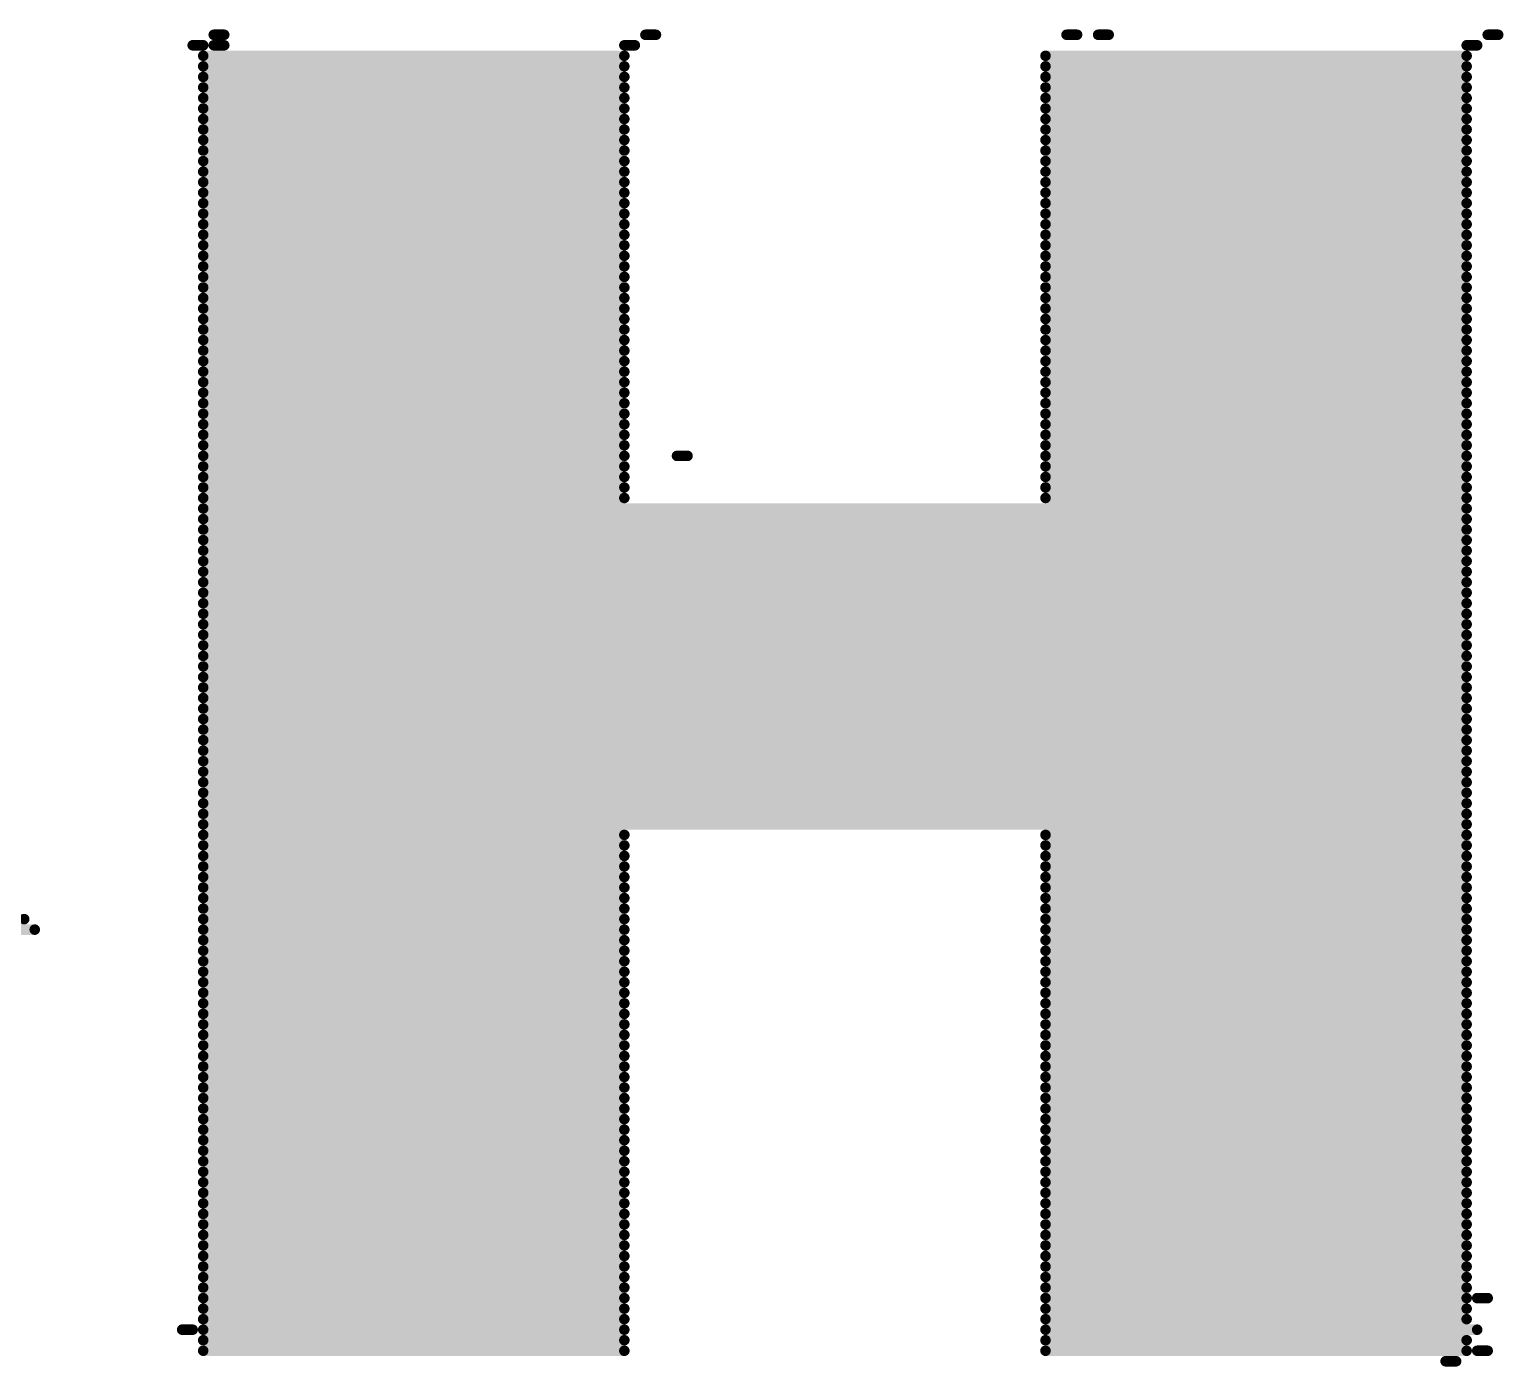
# Model space of a CAD drawing. Header units: inches. Extents: x -0.4 to 12.9, y -0.9 to 6.
# Drawn here: x 0.345 to 0.485, y 2.0478 to 2.1748 of the extents above; entities that cross this region are included whole.
import ezdxf

# ---------------------------------------------------------------- set-up
doc = ezdxf.new("R2010")
doc.units = ezdxf.units.IN
doc.header["$MEASUREMENT"] = 0
doc.layers.add('Bottom Overlay', color=54, linetype='Continuous')

msp = doc.modelspace()

# ---------------------------------------------------------------- linework, layer by layer
at = {"layer": 'Bottom Overlay', "const_width": 0.001}
for points in [[(0.36245, 2.17425), (0.36345, 2.17425)], [(0.40345, 2.17425), (0.40445, 2.17425)], [(0.44345, 2.17425), (0.44445, 2.17425)], [(0.44645, 2.17425), (0.44745, 2.17425)], [(0.48345, 2.17425), (0.48445, 2.17425)], [(0.36045, 2.17325), (0.36145, 2.17325)], [(0.36245, 2.17325), (0.36345, 2.17325)], [(0.40145, 2.17325), (0.40245, 2.17325)], [(0.48145, 2.17325), (0.48245, 2.17325)], [(0.36145, 2.17225), (0.40145, 2.17225)], [(0.36145, 2.17125), (0.40145, 2.17125)], [(0.44145, 2.17225), (0.48145, 2.17225)], [(0.44145, 2.17125), (0.48145, 2.17125)], [(0.36145, 2.17025), (0.40145, 2.17025)], [(0.44145, 2.17025), (0.48145, 2.17025)], [(0.36145, 2.16925), (0.40145, 2.16925)], [(0.36145, 2.16825), (0.40145, 2.16825)], [(0.44145, 2.16925), (0.48145, 2.16925)], [(0.44145, 2.16825), (0.48145, 2.16825)], [(0.36145, 2.16725), (0.40145, 2.16725)], [(0.44145, 2.16725), (0.48145, 2.16725)], [(0.36145, 2.16625), (0.40145, 2.16625)], [(0.44145, 2.16625), (0.48145, 2.16625)], [(0.36145, 2.16525), (0.40145, 2.16525)], [(0.36145, 2.16425), (0.40145, 2.16425)], [(0.44145, 2.16525), (0.48145, 2.16525)], [(0.44145, 2.16425), (0.48145, 2.16425)], [(0.36145, 2.16325), (0.40145, 2.16325)], [(0.44145, 2.16325), (0.48145, 2.16325)], [(0.36145, 2.16225), (0.40145, 2.16225)], [(0.36145, 2.16125), (0.40145, 2.16125)], [(0.44145, 2.16225), (0.48145, 2.16225)], [(0.44145, 2.16125), (0.48145, 2.16125)], [(0.36145, 2.16025), (0.40145, 2.16025)], [(0.44145, 2.16025), (0.48145, 2.16025)], [(0.36145, 2.15925), (0.40145, 2.15925)], [(0.44145, 2.15925), (0.48145, 2.15925)], [(0.36145, 2.15825), (0.40145, 2.15825)], [(0.36145, 2.15725), (0.40145, 2.15725)], [(0.44145, 2.15825), (0.48145, 2.15825)], [(0.44145, 2.15725), (0.48145, 2.15725)], [(0.36145, 2.15625), (0.40145, 2.15625)], [(0.44145, 2.15625), (0.48145, 2.15625)], [(0.36145, 2.15525), (0.40145, 2.15525)], [(0.36145, 2.15425), (0.40145, 2.15425)], [(0.44145, 2.15525), (0.48145, 2.15525)], [(0.44145, 2.15425), (0.48145, 2.15425)], [(0.36145, 2.15325), (0.40145, 2.15325)], [(0.44145, 2.15325), (0.48145, 2.15325)], [(0.36145, 2.15225), (0.40145, 2.15225)], [(0.44145, 2.15225), (0.48145, 2.15225)], [(0.36145, 2.15125), (0.40145, 2.15125)], [(0.36145, 2.15025), (0.40145, 2.15025)], [(0.44145, 2.15125), (0.48145, 2.15125)], [(0.44145, 2.15025), (0.48145, 2.15025)], [(0.36145, 2.14925), (0.40145, 2.14925)], [(0.44145, 2.14925), (0.48145, 2.14925)], [(0.36145, 2.14825), (0.40145, 2.14825)], [(0.36145, 2.14725), (0.40145, 2.14725)], [(0.44145, 2.14825), (0.48145, 2.14825)], [(0.44145, 2.14725), (0.48145, 2.14725)], [(0.36145, 2.14625), (0.40145, 2.14625)], [(0.44145, 2.14625), (0.48145, 2.14625)], [(0.36145, 2.14525), (0.40145, 2.14525)], [(0.44145, 2.14525), (0.48145, 2.14525)], [(0.36145, 2.14425), (0.40145, 2.14425)], [(0.36145, 2.14325), (0.40145, 2.14325)], [(0.44145, 2.14425), (0.48145, 2.14425)], [(0.44145, 2.14325), (0.48145, 2.14325)], [(0.36145, 2.14225), (0.40145, 2.14225)], [(0.44145, 2.14225), (0.48145, 2.14225)], [(0.36145, 2.14125), (0.40145, 2.14125)], [(0.36145, 2.14025), (0.40145, 2.14025)], [(0.44145, 2.14125), (0.48145, 2.14125)], [(0.44145, 2.14025), (0.48145, 2.14025)], [(0.36145, 2.13925), (0.40145, 2.13925)], [(0.44145, 2.13925), (0.48145, 2.13925)], [(0.36145, 2.13825), (0.40145, 2.13825)], [(0.44145, 2.13825), (0.48145, 2.13825)], [(0.36145, 2.13725), (0.40145, 2.13725)], [(0.36145, 2.13625), (0.40145, 2.13625)], [(0.44145, 2.13725), (0.48145, 2.13725)], [(0.44145, 2.13625), (0.48145, 2.13625)], [(0.36145, 2.13525), (0.40145, 2.13525)], [(0.44145, 2.13525), (0.48145, 2.13525)], [(0.36145, 2.13425), (0.40145, 2.13425)], [(0.36145, 2.13325), (0.40145, 2.13325)], [(0.40645, 2.13425), (0.40745, 2.13425)], [(0.44145, 2.13425), (0.48145, 2.13425)], [(0.44145, 2.13325), (0.48145, 2.13325)], [(0.36145, 2.13225), (0.40145, 2.13225)], [(0.44145, 2.13225), (0.48145, 2.13225)], [(0.36145, 2.13125), (0.40145, 2.13125)], [(0.44145, 2.13125), (0.48145, 2.13125)], [(0.36145, 2.13025), (0.40145, 2.13025)], [(0.36145, 2.12925), (0.48145, 2.12925)], [(0.44145, 2.13025), (0.48145, 2.13025)], [(0.36145, 2.12825), (0.48145, 2.12825)], [(0.36145, 2.12725), (0.48145, 2.12725)], [(0.36145, 2.12625), (0.48145, 2.12625)], [(0.36145, 2.12525), (0.48145, 2.12525)], [(0.36145, 2.12425), (0.48145, 2.12425)], [(0.36145, 2.12325), (0.48145, 2.12325)], [(0.36145, 2.12225), (0.48145, 2.12225)], [(0.36145, 2.12125), (0.48145, 2.12125)], [(0.36145, 2.12025), (0.48145, 2.12025)], [(0.36145, 2.11925), (0.48145, 2.11925)], [(0.36145, 2.11825), (0.48145, 2.11825)], [(0.36145, 2.11725), (0.48145, 2.11725)], [(0.36145, 2.11625), (0.48145, 2.11625)], [(0.36145, 2.11525), (0.48145, 2.11525)], [(0.36145, 2.11425), (0.48145, 2.11425)], [(0.36145, 2.11325), (0.48145, 2.11325)], [(0.36145, 2.11225), (0.48145, 2.11225)], [(0.36145, 2.11125), (0.48145, 2.11125)], [(0.36145, 2.11025), (0.48145, 2.11025)], [(0.36145, 2.10925), (0.48145, 2.10925)], [(0.36145, 2.10825), (0.48145, 2.10825)], [(0.36145, 2.10725), (0.48145, 2.10725)], [(0.36145, 2.10625), (0.48145, 2.10625)], [(0.36145, 2.10525), (0.48145, 2.10525)], [(0.36145, 2.10425), (0.48145, 2.10425)], [(0.36145, 2.10325), (0.48145, 2.10325)], [(0.36145, 2.10225), (0.48145, 2.10225)], [(0.36145, 2.10125), (0.48145, 2.10125)], [(0.36145, 2.10025), (0.48145, 2.10025)], [(0.36145, 2.09925), (0.48145, 2.09925)], [(0.36145, 2.09825), (0.40145, 2.09825)], [(0.44145, 2.09825), (0.48145, 2.09825)], [(0.36145, 2.09725), (0.40145, 2.09725)], [(0.44145, 2.09725), (0.48145, 2.09725)], [(0.36145, 2.09625), (0.40145, 2.09625)], [(0.44145, 2.09625), (0.48145, 2.09625)], [(0.36145, 2.09525), (0.40145, 2.09525)], [(0.36145, 2.09425), (0.40145, 2.09425)], [(0.44145, 2.09525), (0.48145, 2.09525)], [(0.44145, 2.09425), (0.48145, 2.09425)], [(0.36145, 2.09325), (0.40145, 2.09325)], [(0.44145, 2.09325), (0.48145, 2.09325)], [(0.36145, 2.09225), (0.40145, 2.09225)], [(0.36145, 2.09125), (0.40145, 2.09125)], [(0.44145, 2.09225), (0.48145, 2.09225)], [(0.44145, 2.09125), (0.48145, 2.09125)], [(0.30645, 2.09025), (0.34445, 2.09025)], [(0.36145, 2.09025), (0.40145, 2.09025)], [(0.44145, 2.09025), (0.48145, 2.09025)], [(0.30645, 2.08925), (0.34545, 2.08925)], [(0.36145, 2.08925), (0.40145, 2.08925)], [(0.44145, 2.08925), (0.48145, 2.08925)], [(0.36145, 2.08825), (0.40145, 2.08825)], [(0.36145, 2.08725), (0.40145, 2.08725)], [(0.44145, 2.08825), (0.48145, 2.08825)], [(0.44145, 2.08725), (0.48145, 2.08725)], [(0.36145, 2.08625), (0.40145, 2.08625)], [(0.44145, 2.08625), (0.48145, 2.08625)], [(0.36145, 2.08525), (0.40145, 2.08525)], [(0.36145, 2.08425), (0.40145, 2.08425)], [(0.44145, 2.08525), (0.48145, 2.08525)], [(0.44145, 2.08425), (0.48145, 2.08425)], [(0.36145, 2.08325), (0.40145, 2.08325)], [(0.44145, 2.08325), (0.48145, 2.08325)], [(0.36145, 2.08225), (0.40145, 2.08225)], [(0.44145, 2.08225), (0.48145, 2.08225)], [(0.36145, 2.08125), (0.40145, 2.08125)], [(0.36145, 2.08025), (0.40145, 2.08025)], [(0.44145, 2.08125), (0.48145, 2.08125)], [(0.44145, 2.08025), (0.48145, 2.08025)], [(0.36145, 2.07925), (0.40145, 2.07925)], [(0.44145, 2.07925), (0.48145, 2.07925)], [(0.36145, 2.07825), (0.40145, 2.07825)], [(0.36145, 2.07725), (0.40145, 2.07725)], [(0.44145, 2.07825), (0.48145, 2.07825)], [(0.44145, 2.07725), (0.48145, 2.07725)], [(0.36145, 2.07625), (0.40145, 2.07625)], [(0.44145, 2.07625), (0.48145, 2.07625)], [(0.36145, 2.07525), (0.40145, 2.07525)], [(0.44145, 2.07525), (0.48145, 2.07525)], [(0.36145, 2.07425), (0.40145, 2.07425)], [(0.36145, 2.07325), (0.40145, 2.07325)], [(0.44145, 2.07425), (0.48145, 2.07425)], [(0.44145, 2.07325), (0.48145, 2.07325)], [(0.36145, 2.07225), (0.40145, 2.07225)], [(0.44145, 2.07225), (0.48145, 2.07225)], [(0.36145, 2.07125), (0.40145, 2.07125)], [(0.36145, 2.07025), (0.40145, 2.07025)], [(0.44145, 2.07125), (0.48145, 2.07125)], [(0.44145, 2.07025), (0.48145, 2.07025)], [(0.36145, 2.06925), (0.40145, 2.06925)], [(0.44145, 2.06925), (0.48145, 2.06925)], [(0.36145, 2.06825), (0.40145, 2.06825)], [(0.44145, 2.06825), (0.48145, 2.06825)], [(0.36145, 2.06725), (0.40145, 2.06725)], [(0.36145, 2.06625), (0.40145, 2.06625)], [(0.44145, 2.06725), (0.48145, 2.06725)], [(0.44145, 2.06625), (0.48145, 2.06625)], [(0.36145, 2.06525), (0.40145, 2.06525)], [(0.44145, 2.06525), (0.48145, 2.06525)], [(0.36145, 2.06425), (0.40145, 2.06425)], [(0.36145, 2.06325), (0.40145, 2.06325)], [(0.44145, 2.06425), (0.48145, 2.06425)], [(0.44145, 2.06325), (0.48145, 2.06325)], [(0.36145, 2.06225), (0.40145, 2.06225)], [(0.44145, 2.06225), (0.48145, 2.06225)], [(0.36145, 2.06125), (0.40145, 2.06125)], [(0.44145, 2.06125), (0.48145, 2.06125)], [(0.36145, 2.06025), (0.40145, 2.06025)], [(0.36145, 2.05925), (0.40145, 2.05925)], [(0.44145, 2.06025), (0.48145, 2.06025)], [(0.44145, 2.05925), (0.48145, 2.05925)], [(0.36145, 2.05825), (0.40145, 2.05825)], [(0.44145, 2.05825), (0.48145, 2.05825)], [(0.36145, 2.05725), (0.40145, 2.05725)], [(0.36145, 2.05625), (0.40145, 2.05625)], [(0.44145, 2.05725), (0.48145, 2.05725)], [(0.44145, 2.05625), (0.48145, 2.05625)], [(0.36145, 2.05525), (0.40145, 2.05525)], [(0.44145, 2.05525), (0.48145, 2.05525)], [(0.36145, 2.05425), (0.40145, 2.05425)], [(0.44145, 2.05425), (0.48145, 2.05425)], [(0.48245, 2.05425), (0.48345, 2.05425)], [(0.36145, 2.05325), (0.40145, 2.05325)], [(0.36145, 2.05225), (0.40145, 2.05225)], [(0.44145, 2.05325), (0.48145, 2.05325)], [(0.44145, 2.05225), (0.48145, 2.05225)], [(0.35945, 2.05125), (0.36045, 2.05125)], [(0.36145, 2.05125), (0.40145, 2.05125)], [(0.44145, 2.05125), (0.48245, 2.05125)], [(0.36145, 2.05025), (0.40145, 2.05025)], [(0.36145, 2.04925), (0.40145, 2.04925)], [(0.44145, 2.05025), (0.48145, 2.05025)], [(0.44145, 2.04925), (0.48145, 2.04925)], [(0.48245, 2.04925), (0.48345, 2.04925)], [(0.47945, 2.04825), (0.48045, 2.04825)]]:
    msp.add_lwpolyline(points, dxfattribs=at)
at = {"layer": 'Bottom Overlay', "const_width": 0.0005}
for points in [[(0.3622, 2.17425, 1), (0.3627, 2.17425, 1)], [(0.3632, 2.17425, 1), (0.3637, 2.17425, 1)], [(0.4032, 2.17425, 1), (0.4037, 2.17425, 1)], [(0.4042, 2.17425, 1), (0.4047, 2.17425, 1)], [(0.4432, 2.17425, 1), (0.4437, 2.17425, 1)], [(0.4442, 2.17425, 1), (0.4447, 2.17425, 1)], [(0.4462, 2.17425, 1), (0.4467, 2.17425, 1)], [(0.4472, 2.17425, 1), (0.4477, 2.17425, 1)], [(0.4832, 2.17425, 1), (0.4837, 2.17425, 1)], [(0.4842, 2.17425, 1), (0.4847, 2.17425, 1)], [(0.3602, 2.17325, 1), (0.3607, 2.17325, 1)], [(0.3612, 2.17325, 1), (0.3617, 2.17325, 1)], [(0.3622, 2.17325, 1), (0.3627, 2.17325, 1)], [(0.3632, 2.17325, 1), (0.3637, 2.17325, 1)], [(0.4012, 2.17325, 1), (0.4017, 2.17325, 1)], [(0.4022, 2.17325, 1), (0.4027, 2.17325, 1)], [(0.4812, 2.17325, 1), (0.4817, 2.17325, 1)], [(0.4822, 2.17325, 1), (0.4827, 2.17325, 1)], [(0.3612, 2.17225, 1), (0.3617, 2.17225, 1)], [(0.3612, 2.17125, 1), (0.3617, 2.17125, 1)], [(0.4012, 2.17225, 1), (0.4017, 2.17225, 1)], [(0.4012, 2.17125, 1), (0.4017, 2.17125, 1)], [(0.4412, 2.17225, 1), (0.4417, 2.17225, 1)], [(0.4412, 2.17125, 1), (0.4417, 2.17125, 1)], [(0.4812, 2.17225, 1), (0.4817, 2.17225, 1)], [(0.4812, 2.17125, 1), (0.4817, 2.17125, 1)], [(0.3612, 2.17025, 1), (0.3617, 2.17025, 1)], [(0.4012, 2.17025, 1), (0.4017, 2.17025, 1)], [(0.4412, 2.17025, 1), (0.4417, 2.17025, 1)], [(0.4812, 2.17025, 1), (0.4817, 2.17025, 1)], [(0.3612, 2.16925, 1), (0.3617, 2.16925, 1)], [(0.3612, 2.16825, 1), (0.3617, 2.16825, 1)], [(0.4012, 2.16925, 1), (0.4017, 2.16925, 1)], [(0.4012, 2.16825, 1), (0.4017, 2.16825, 1)], [(0.4412, 2.16925, 1), (0.4417, 2.16925, 1)], [(0.4412, 2.16825, 1), (0.4417, 2.16825, 1)], [(0.4812, 2.16925, 1), (0.4817, 2.16925, 1)], [(0.4812, 2.16825, 1), (0.4817, 2.16825, 1)], [(0.3612, 2.16725, 1), (0.3617, 2.16725, 1)], [(0.4012, 2.16725, 1), (0.4017, 2.16725, 1)], [(0.4412, 2.16725, 1), (0.4417, 2.16725, 1)], [(0.4812, 2.16725, 1), (0.4817, 2.16725, 1)], [(0.3612, 2.16625, 1), (0.3617, 2.16625, 1)], [(0.4012, 2.16625, 1), (0.4017, 2.16625, 1)], [(0.4412, 2.16625, 1), (0.4417, 2.16625, 1)], [(0.4812, 2.16625, 1), (0.4817, 2.16625, 1)], [(0.3612, 2.16525, 1), (0.3617, 2.16525, 1)], [(0.3612, 2.16425, 1), (0.3617, 2.16425, 1)], [(0.4012, 2.16525, 1), (0.4017, 2.16525, 1)], [(0.4012, 2.16425, 1), (0.4017, 2.16425, 1)], [(0.4412, 2.16525, 1), (0.4417, 2.16525, 1)], [(0.4412, 2.16425, 1), (0.4417, 2.16425, 1)], [(0.4812, 2.16525, 1), (0.4817, 2.16525, 1)], [(0.4812, 2.16425, 1), (0.4817, 2.16425, 1)], [(0.3612, 2.16325, 1), (0.3617, 2.16325, 1)], [(0.4012, 2.16325, 1), (0.4017, 2.16325, 1)], [(0.4412, 2.16325, 1), (0.4417, 2.16325, 1)], [(0.4812, 2.16325, 1), (0.4817, 2.16325, 1)], [(0.3612, 2.16225, 1), (0.3617, 2.16225, 1)], [(0.3612, 2.16125, 1), (0.3617, 2.16125, 1)], [(0.4012, 2.16225, 1), (0.4017, 2.16225, 1)], [(0.4012, 2.16125, 1), (0.4017, 2.16125, 1)], [(0.4412, 2.16225, 1), (0.4417, 2.16225, 1)], [(0.4412, 2.16125, 1), (0.4417, 2.16125, 1)], [(0.4812, 2.16225, 1), (0.4817, 2.16225, 1)], [(0.4812, 2.16125, 1), (0.4817, 2.16125, 1)], [(0.3612, 2.16025, 1), (0.3617, 2.16025, 1)], [(0.4012, 2.16025, 1), (0.4017, 2.16025, 1)], [(0.4412, 2.16025, 1), (0.4417, 2.16025, 1)], [(0.4812, 2.16025, 1), (0.4817, 2.16025, 1)], [(0.3612, 2.15925, 1), (0.3617, 2.15925, 1)], [(0.4012, 2.15925, 1), (0.4017, 2.15925, 1)], [(0.4412, 2.15925, 1), (0.4417, 2.15925, 1)], [(0.4812, 2.15925, 1), (0.4817, 2.15925, 1)], [(0.3612, 2.15825, 1), (0.3617, 2.15825, 1)], [(0.3612, 2.15725, 1), (0.3617, 2.15725, 1)], [(0.4012, 2.15825, 1), (0.4017, 2.15825, 1)], [(0.4012, 2.15725, 1), (0.4017, 2.15725, 1)], [(0.4412, 2.15825, 1), (0.4417, 2.15825, 1)], [(0.4412, 2.15725, 1), (0.4417, 2.15725, 1)], [(0.4812, 2.15825, 1), (0.4817, 2.15825, 1)], [(0.4812, 2.15725, 1), (0.4817, 2.15725, 1)], [(0.3612, 2.15625, 1), (0.3617, 2.15625, 1)], [(0.4012, 2.15625, 1), (0.4017, 2.15625, 1)], [(0.4412, 2.15625, 1), (0.4417, 2.15625, 1)], [(0.4812, 2.15625, 1), (0.4817, 2.15625, 1)], [(0.3612, 2.15525, 1), (0.3617, 2.15525, 1)], [(0.3612, 2.15425, 1), (0.3617, 2.15425, 1)], [(0.4012, 2.15525, 1), (0.4017, 2.15525, 1)], [(0.4012, 2.15425, 1), (0.4017, 2.15425, 1)], [(0.4412, 2.15525, 1), (0.4417, 2.15525, 1)], [(0.4412, 2.15425, 1), (0.4417, 2.15425, 1)], [(0.4812, 2.15525, 1), (0.4817, 2.15525, 1)], [(0.4812, 2.15425, 1), (0.4817, 2.15425, 1)], [(0.3612, 2.15325, 1), (0.3617, 2.15325, 1)], [(0.4012, 2.15325, 1), (0.4017, 2.15325, 1)], [(0.4412, 2.15325, 1), (0.4417, 2.15325, 1)], [(0.4812, 2.15325, 1), (0.4817, 2.15325, 1)], [(0.3612, 2.15225, 1), (0.3617, 2.15225, 1)], [(0.4012, 2.15225, 1), (0.4017, 2.15225, 1)], [(0.4412, 2.15225, 1), (0.4417, 2.15225, 1)], [(0.4812, 2.15225, 1), (0.4817, 2.15225, 1)], [(0.3612, 2.15125, 1), (0.3617, 2.15125, 1)], [(0.3612, 2.15025, 1), (0.3617, 2.15025, 1)], [(0.4012, 2.15125, 1), (0.4017, 2.15125, 1)], [(0.4012, 2.15025, 1), (0.4017, 2.15025, 1)], [(0.4412, 2.15125, 1), (0.4417, 2.15125, 1)], [(0.4412, 2.15025, 1), (0.4417, 2.15025, 1)], [(0.4812, 2.15125, 1), (0.4817, 2.15125, 1)], [(0.4812, 2.15025, 1), (0.4817, 2.15025, 1)], [(0.3612, 2.14925, 1), (0.3617, 2.14925, 1)], [(0.4012, 2.14925, 1), (0.4017, 2.14925, 1)], [(0.4412, 2.14925, 1), (0.4417, 2.14925, 1)], [(0.4812, 2.14925, 1), (0.4817, 2.14925, 1)], [(0.3612, 2.14825, 1), (0.3617, 2.14825, 1)], [(0.3612, 2.14725, 1), (0.3617, 2.14725, 1)], [(0.4012, 2.14825, 1), (0.4017, 2.14825, 1)], [(0.4012, 2.14725, 1), (0.4017, 2.14725, 1)], [(0.4412, 2.14825, 1), (0.4417, 2.14825, 1)], [(0.4412, 2.14725, 1), (0.4417, 2.14725, 1)], [(0.4812, 2.14825, 1), (0.4817, 2.14825, 1)], [(0.4812, 2.14725, 1), (0.4817, 2.14725, 1)], [(0.3612, 2.14625, 1), (0.3617, 2.14625, 1)], [(0.4012, 2.14625, 1), (0.4017, 2.14625, 1)], [(0.4412, 2.14625, 1), (0.4417, 2.14625, 1)], [(0.4812, 2.14625, 1), (0.4817, 2.14625, 1)], [(0.3612, 2.14525, 1), (0.3617, 2.14525, 1)], [(0.4012, 2.14525, 1), (0.4017, 2.14525, 1)], [(0.4412, 2.14525, 1), (0.4417, 2.14525, 1)], [(0.4812, 2.14525, 1), (0.4817, 2.14525, 1)], [(0.3612, 2.14425, 1), (0.3617, 2.14425, 1)], [(0.3612, 2.14325, 1), (0.3617, 2.14325, 1)], [(0.4012, 2.14425, 1), (0.4017, 2.14425, 1)], [(0.4012, 2.14325, 1), (0.4017, 2.14325, 1)], [(0.4412, 2.14425, 1), (0.4417, 2.14425, 1)], [(0.4412, 2.14325, 1), (0.4417, 2.14325, 1)], [(0.4812, 2.14425, 1), (0.4817, 2.14425, 1)], [(0.4812, 2.14325, 1), (0.4817, 2.14325, 1)], [(0.3612, 2.14225, 1), (0.3617, 2.14225, 1)], [(0.4012, 2.14225, 1), (0.4017, 2.14225, 1)], [(0.4412, 2.14225, 1), (0.4417, 2.14225, 1)], [(0.4812, 2.14225, 1), (0.4817, 2.14225, 1)], [(0.3612, 2.14125, 1), (0.3617, 2.14125, 1)], [(0.3612, 2.14025, 1), (0.3617, 2.14025, 1)], [(0.4012, 2.14125, 1), (0.4017, 2.14125, 1)], [(0.4012, 2.14025, 1), (0.4017, 2.14025, 1)], [(0.4412, 2.14125, 1), (0.4417, 2.14125, 1)], [(0.4412, 2.14025, 1), (0.4417, 2.14025, 1)], [(0.4812, 2.14125, 1), (0.4817, 2.14125, 1)], [(0.4812, 2.14025, 1), (0.4817, 2.14025, 1)], [(0.3612, 2.13925, 1), (0.3617, 2.13925, 1)], [(0.4012, 2.13925, 1), (0.4017, 2.13925, 1)], [(0.4412, 2.13925, 1), (0.4417, 2.13925, 1)], [(0.4812, 2.13925, 1), (0.4817, 2.13925, 1)], [(0.3612, 2.13825, 1), (0.3617, 2.13825, 1)], [(0.4012, 2.13825, 1), (0.4017, 2.13825, 1)], [(0.4412, 2.13825, 1), (0.4417, 2.13825, 1)], [(0.4812, 2.13825, 1), (0.4817, 2.13825, 1)], [(0.3612, 2.13725, 1), (0.3617, 2.13725, 1)], [(0.3612, 2.13625, 1), (0.3617, 2.13625, 1)], [(0.4012, 2.13725, 1), (0.4017, 2.13725, 1)], [(0.4012, 2.13625, 1), (0.4017, 2.13625, 1)], [(0.4412, 2.13725, 1), (0.4417, 2.13725, 1)], [(0.4412, 2.13625, 1), (0.4417, 2.13625, 1)], [(0.4812, 2.13725, 1), (0.4817, 2.13725, 1)], [(0.4812, 2.13625, 1), (0.4817, 2.13625, 1)], [(0.3612, 2.13525, 1), (0.3617, 2.13525, 1)], [(0.4012, 2.13525, 1), (0.4017, 2.13525, 1)], [(0.4412, 2.13525, 1), (0.4417, 2.13525, 1)], [(0.4812, 2.13525, 1), (0.4817, 2.13525, 1)], [(0.3612, 2.13425, 1), (0.3617, 2.13425, 1)], [(0.3612, 2.13325, 1), (0.3617, 2.13325, 1)], [(0.4012, 2.13425, 1), (0.4017, 2.13425, 1)], [(0.4012, 2.13325, 1), (0.4017, 2.13325, 1)], [(0.4062, 2.13425, 1), (0.4067, 2.13425, 1)], [(0.4072, 2.13425, 1), (0.4077, 2.13425, 1)], [(0.4412, 2.13425, 1), (0.4417, 2.13425, 1)], [(0.4412, 2.13325, 1), (0.4417, 2.13325, 1)], [(0.4812, 2.13425, 1), (0.4817, 2.13425, 1)], [(0.4812, 2.13325, 1), (0.4817, 2.13325, 1)], [(0.3612, 2.13225, 1), (0.3617, 2.13225, 1)], [(0.4012, 2.13225, 1), (0.4017, 2.13225, 1)], [(0.4412, 2.13225, 1), (0.4417, 2.13225, 1)], [(0.4812, 2.13225, 1), (0.4817, 2.13225, 1)], [(0.3612, 2.13125, 1), (0.3617, 2.13125, 1)], [(0.4012, 2.13125, 1), (0.4017, 2.13125, 1)], [(0.4412, 2.13125, 1), (0.4417, 2.13125, 1)], [(0.4812, 2.13125, 1), (0.4817, 2.13125, 1)], [(0.3612, 2.13025, 1), (0.3617, 2.13025, 1)], [(0.3612, 2.12925, 1), (0.3617, 2.12925, 1)], [(0.4012, 2.13025, 1), (0.4017, 2.13025, 1)], [(0.4412, 2.13025, 1), (0.4417, 2.13025, 1)], [(0.4812, 2.13025, 1), (0.4817, 2.13025, 1)], [(0.4812, 2.12925, 1), (0.4817, 2.12925, 1)], [(0.3612, 2.12825, 1), (0.3617, 2.12825, 1)], [(0.4812, 2.12825, 1), (0.4817, 2.12825, 1)], [(0.3612, 2.12725, 1), (0.3617, 2.12725, 1)], [(0.3612, 2.12625, 1), (0.3617, 2.12625, 1)], [(0.4812, 2.12725, 1), (0.4817, 2.12725, 1)], [(0.4812, 2.12625, 1), (0.4817, 2.12625, 1)], [(0.3612, 2.12525, 1), (0.3617, 2.12525, 1)], [(0.4812, 2.12525, 1), (0.4817, 2.12525, 1)], [(0.3612, 2.12425, 1), (0.3617, 2.12425, 1)], [(0.4812, 2.12425, 1), (0.4817, 2.12425, 1)], [(0.3612, 2.12325, 1), (0.3617, 2.12325, 1)], [(0.3612, 2.12225, 1), (0.3617, 2.12225, 1)], [(0.4812, 2.12325, 1), (0.4817, 2.12325, 1)], [(0.4812, 2.12225, 1), (0.4817, 2.12225, 1)], [(0.3612, 2.12125, 1), (0.3617, 2.12125, 1)], [(0.4812, 2.12125, 1), (0.4817, 2.12125, 1)], [(0.3612, 2.12025, 1), (0.3617, 2.12025, 1)], [(0.3612, 2.11925, 1), (0.3617, 2.11925, 1)], [(0.4812, 2.12025, 1), (0.4817, 2.12025, 1)], [(0.4812, 2.11925, 1), (0.4817, 2.11925, 1)], [(0.3612, 2.11825, 1), (0.3617, 2.11825, 1)], [(0.4812, 2.11825, 1), (0.4817, 2.11825, 1)], [(0.3612, 2.11725, 1), (0.3617, 2.11725, 1)], [(0.4812, 2.11725, 1), (0.4817, 2.11725, 1)], [(0.3612, 2.11625, 1), (0.3617, 2.11625, 1)], [(0.3612, 2.11525, 1), (0.3617, 2.11525, 1)], [(0.4812, 2.11625, 1), (0.4817, 2.11625, 1)], [(0.4812, 2.11525, 1), (0.4817, 2.11525, 1)], [(0.3612, 2.11425, 1), (0.3617, 2.11425, 1)], [(0.4812, 2.11425, 1), (0.4817, 2.11425, 1)], [(0.3612, 2.11325, 1), (0.3617, 2.11325, 1)], [(0.3612, 2.11225, 1), (0.3617, 2.11225, 1)], [(0.4812, 2.11325, 1), (0.4817, 2.11325, 1)], [(0.4812, 2.11225, 1), (0.4817, 2.11225, 1)], [(0.3612, 2.11125, 1), (0.3617, 2.11125, 1)], [(0.4812, 2.11125, 1), (0.4817, 2.11125, 1)], [(0.3612, 2.11025, 1), (0.3617, 2.11025, 1)], [(0.4812, 2.11025, 1), (0.4817, 2.11025, 1)], [(0.3612, 2.10925, 1), (0.3617, 2.10925, 1)], [(0.3612, 2.10825, 1), (0.3617, 2.10825, 1)], [(0.4812, 2.10925, 1), (0.4817, 2.10925, 1)], [(0.4812, 2.10825, 1), (0.4817, 2.10825, 1)], [(0.3612, 2.10725, 1), (0.3617, 2.10725, 1)], [(0.4812, 2.10725, 1), (0.4817, 2.10725, 1)], [(0.3612, 2.10625, 1), (0.3617, 2.10625, 1)], [(0.3612, 2.10525, 1), (0.3617, 2.10525, 1)], [(0.4812, 2.10625, 1), (0.4817, 2.10625, 1)], [(0.4812, 2.10525, 1), (0.4817, 2.10525, 1)], [(0.3612, 2.10425, 1), (0.3617, 2.10425, 1)], [(0.4812, 2.10425, 1), (0.4817, 2.10425, 1)], [(0.3612, 2.10325, 1), (0.3617, 2.10325, 1)], [(0.4812, 2.10325, 1), (0.4817, 2.10325, 1)], [(0.3612, 2.10225, 1), (0.3617, 2.10225, 1)], [(0.3612, 2.10125, 1), (0.3617, 2.10125, 1)], [(0.4812, 2.10225, 1), (0.4817, 2.10225, 1)], [(0.4812, 2.10125, 1), (0.4817, 2.10125, 1)], [(0.3612, 2.10025, 1), (0.3617, 2.10025, 1)], [(0.4812, 2.10025, 1), (0.4817, 2.10025, 1)], [(0.3612, 2.09925, 1), (0.3617, 2.09925, 1)], [(0.3612, 2.09825, 1), (0.3617, 2.09825, 1)], [(0.4012, 2.09825, 1), (0.4017, 2.09825, 1)], [(0.4412, 2.09825, 1), (0.4417, 2.09825, 1)], [(0.4812, 2.09925, 1), (0.4817, 2.09925, 1)], [(0.4812, 2.09825, 1), (0.4817, 2.09825, 1)], [(0.3612, 2.09725, 1), (0.3617, 2.09725, 1)], [(0.4012, 2.09725, 1), (0.4017, 2.09725, 1)], [(0.4412, 2.09725, 1), (0.4417, 2.09725, 1)], [(0.4812, 2.09725, 1), (0.4817, 2.09725, 1)], [(0.3612, 2.09625, 1), (0.3617, 2.09625, 1)], [(0.4012, 2.09625, 1), (0.4017, 2.09625, 1)], [(0.4412, 2.09625, 1), (0.4417, 2.09625, 1)], [(0.4812, 2.09625, 1), (0.4817, 2.09625, 1)], [(0.3612, 2.09525, 1), (0.3617, 2.09525, 1)], [(0.3612, 2.09425, 1), (0.3617, 2.09425, 1)], [(0.4012, 2.09525, 1), (0.4017, 2.09525, 1)], [(0.4012, 2.09425, 1), (0.4017, 2.09425, 1)], [(0.4412, 2.09525, 1), (0.4417, 2.09525, 1)], [(0.4412, 2.09425, 1), (0.4417, 2.09425, 1)], [(0.4812, 2.09525, 1), (0.4817, 2.09525, 1)], [(0.4812, 2.09425, 1), (0.4817, 2.09425, 1)], [(0.3612, 2.09325, 1), (0.3617, 2.09325, 1)], [(0.4012, 2.09325, 1), (0.4017, 2.09325, 1)], [(0.4412, 2.09325, 1), (0.4417, 2.09325, 1)], [(0.4812, 2.09325, 1), (0.4817, 2.09325, 1)], [(0.3612, 2.09225, 1), (0.3617, 2.09225, 1)], [(0.3612, 2.09125, 1), (0.3617, 2.09125, 1)], [(0.4012, 2.09225, 1), (0.4017, 2.09225, 1)], [(0.4012, 2.09125, 1), (0.4017, 2.09125, 1)], [(0.4412, 2.09225, 1), (0.4417, 2.09225, 1)], [(0.4412, 2.09125, 1), (0.4417, 2.09125, 1)], [(0.4812, 2.09225, 1), (0.4817, 2.09225, 1)], [(0.4812, 2.09125, 1), (0.4817, 2.09125, 1)], [(0.3442, 2.09025, 1), (0.3447, 2.09025, 1)], [(0.3612, 2.09025, 1), (0.3617, 2.09025, 1)], [(0.4012, 2.09025, 1), (0.4017, 2.09025, 1)], [(0.4412, 2.09025, 1), (0.4417, 2.09025, 1)], [(0.4812, 2.09025, 1), (0.4817, 2.09025, 1)], [(0.3452, 2.08925, 1), (0.3457, 2.08925, 1)], [(0.3612, 2.08925, 1), (0.3617, 2.08925, 1)], [(0.4012, 2.08925, 1), (0.4017, 2.08925, 1)], [(0.4412, 2.08925, 1), (0.4417, 2.08925, 1)], [(0.4812, 2.08925, 1), (0.4817, 2.08925, 1)], [(0.3612, 2.08825, 1), (0.3617, 2.08825, 1)], [(0.3612, 2.08725, 1), (0.3617, 2.08725, 1)], [(0.4012, 2.08825, 1), (0.4017, 2.08825, 1)], [(0.4012, 2.08725, 1), (0.4017, 2.08725, 1)], [(0.4412, 2.08825, 1), (0.4417, 2.08825, 1)], [(0.4412, 2.08725, 1), (0.4417, 2.08725, 1)], [(0.4812, 2.08825, 1), (0.4817, 2.08825, 1)], [(0.4812, 2.08725, 1), (0.4817, 2.08725, 1)], [(0.3612, 2.08625, 1), (0.3617, 2.08625, 1)], [(0.4012, 2.08625, 1), (0.4017, 2.08625, 1)], [(0.4412, 2.08625, 1), (0.4417, 2.08625, 1)], [(0.4812, 2.08625, 1), (0.4817, 2.08625, 1)], [(0.3612, 2.08525, 1), (0.3617, 2.08525, 1)], [(0.3612, 2.08425, 1), (0.3617, 2.08425, 1)], [(0.4012, 2.08525, 1), (0.4017, 2.08525, 1)], [(0.4012, 2.08425, 1), (0.4017, 2.08425, 1)], [(0.4412, 2.08525, 1), (0.4417, 2.08525, 1)], [(0.4412, 2.08425, 1), (0.4417, 2.08425, 1)], [(0.4812, 2.08525, 1), (0.4817, 2.08525, 1)], [(0.4812, 2.08425, 1), (0.4817, 2.08425, 1)], [(0.3612, 2.08325, 1), (0.3617, 2.08325, 1)], [(0.4012, 2.08325, 1), (0.4017, 2.08325, 1)], [(0.4412, 2.08325, 1), (0.4417, 2.08325, 1)], [(0.4812, 2.08325, 1), (0.4817, 2.08325, 1)], [(0.3612, 2.08225, 1), (0.3617, 2.08225, 1)], [(0.4012, 2.08225, 1), (0.4017, 2.08225, 1)], [(0.4412, 2.08225, 1), (0.4417, 2.08225, 1)], [(0.4812, 2.08225, 1), (0.4817, 2.08225, 1)], [(0.3612, 2.08125, 1), (0.3617, 2.08125, 1)], [(0.3612, 2.08025, 1), (0.3617, 2.08025, 1)], [(0.4012, 2.08125, 1), (0.4017, 2.08125, 1)], [(0.4012, 2.08025, 1), (0.4017, 2.08025, 1)], [(0.4412, 2.08125, 1), (0.4417, 2.08125, 1)], [(0.4412, 2.08025, 1), (0.4417, 2.08025, 1)], [(0.4812, 2.08125, 1), (0.4817, 2.08125, 1)], [(0.4812, 2.08025, 1), (0.4817, 2.08025, 1)], [(0.3612, 2.07925, 1), (0.3617, 2.07925, 1)], [(0.4012, 2.07925, 1), (0.4017, 2.07925, 1)], [(0.4412, 2.07925, 1), (0.4417, 2.07925, 1)], [(0.4812, 2.07925, 1), (0.4817, 2.07925, 1)], [(0.3612, 2.07825, 1), (0.3617, 2.07825, 1)], [(0.3612, 2.07725, 1), (0.3617, 2.07725, 1)], [(0.4012, 2.07825, 1), (0.4017, 2.07825, 1)], [(0.4012, 2.07725, 1), (0.4017, 2.07725, 1)], [(0.4412, 2.07825, 1), (0.4417, 2.07825, 1)], [(0.4412, 2.07725, 1), (0.4417, 2.07725, 1)], [(0.4812, 2.07825, 1), (0.4817, 2.07825, 1)], [(0.4812, 2.07725, 1), (0.4817, 2.07725, 1)], [(0.3612, 2.07625, 1), (0.3617, 2.07625, 1)], [(0.4012, 2.07625, 1), (0.4017, 2.07625, 1)], [(0.4412, 2.07625, 1), (0.4417, 2.07625, 1)], [(0.4812, 2.07625, 1), (0.4817, 2.07625, 1)], [(0.3612, 2.07525, 1), (0.3617, 2.07525, 1)], [(0.4012, 2.07525, 1), (0.4017, 2.07525, 1)], [(0.4412, 2.07525, 1), (0.4417, 2.07525, 1)], [(0.4812, 2.07525, 1), (0.4817, 2.07525, 1)], [(0.3612, 2.07425, 1), (0.3617, 2.07425, 1)], [(0.3612, 2.07325, 1), (0.3617, 2.07325, 1)], [(0.4012, 2.07425, 1), (0.4017, 2.07425, 1)], [(0.4012, 2.07325, 1), (0.4017, 2.07325, 1)], [(0.4412, 2.07425, 1), (0.4417, 2.07425, 1)], [(0.4412, 2.07325, 1), (0.4417, 2.07325, 1)], [(0.4812, 2.07425, 1), (0.4817, 2.07425, 1)], [(0.4812, 2.07325, 1), (0.4817, 2.07325, 1)], [(0.3612, 2.07225, 1), (0.3617, 2.07225, 1)], [(0.4012, 2.07225, 1), (0.4017, 2.07225, 1)], [(0.4412, 2.07225, 1), (0.4417, 2.07225, 1)], [(0.4812, 2.07225, 1), (0.4817, 2.07225, 1)], [(0.3612, 2.07125, 1), (0.3617, 2.07125, 1)], [(0.3612, 2.07025, 1), (0.3617, 2.07025, 1)], [(0.4012, 2.07125, 1), (0.4017, 2.07125, 1)], [(0.4012, 2.07025, 1), (0.4017, 2.07025, 1)], [(0.4412, 2.07125, 1), (0.4417, 2.07125, 1)], [(0.4412, 2.07025, 1), (0.4417, 2.07025, 1)], [(0.4812, 2.07125, 1), (0.4817, 2.07125, 1)], [(0.4812, 2.07025, 1), (0.4817, 2.07025, 1)], [(0.3612, 2.06925, 1), (0.3617, 2.06925, 1)], [(0.4012, 2.06925, 1), (0.4017, 2.06925, 1)], [(0.4412, 2.06925, 1), (0.4417, 2.06925, 1)], [(0.4812, 2.06925, 1), (0.4817, 2.06925, 1)], [(0.3612, 2.06825, 1), (0.3617, 2.06825, 1)], [(0.4012, 2.06825, 1), (0.4017, 2.06825, 1)], [(0.4412, 2.06825, 1), (0.4417, 2.06825, 1)], [(0.4812, 2.06825, 1), (0.4817, 2.06825, 1)], [(0.3612, 2.06725, 1), (0.3617, 2.06725, 1)], [(0.3612, 2.06625, 1), (0.3617, 2.06625, 1)], [(0.4012, 2.06725, 1), (0.4017, 2.06725, 1)], [(0.4012, 2.06625, 1), (0.4017, 2.06625, 1)], [(0.4412, 2.06725, 1), (0.4417, 2.06725, 1)], [(0.4412, 2.06625, 1), (0.4417, 2.06625, 1)], [(0.4812, 2.06725, 1), (0.4817, 2.06725, 1)], [(0.4812, 2.06625, 1), (0.4817, 2.06625, 1)], [(0.3612, 2.06525, 1), (0.3617, 2.06525, 1)], [(0.4012, 2.06525, 1), (0.4017, 2.06525, 1)], [(0.4412, 2.06525, 1), (0.4417, 2.06525, 1)], [(0.4812, 2.06525, 1), (0.4817, 2.06525, 1)], [(0.3612, 2.06425, 1), (0.3617, 2.06425, 1)], [(0.3612, 2.06325, 1), (0.3617, 2.06325, 1)], [(0.4012, 2.06425, 1), (0.4017, 2.06425, 1)], [(0.4012, 2.06325, 1), (0.4017, 2.06325, 1)], [(0.4412, 2.06425, 1), (0.4417, 2.06425, 1)], [(0.4412, 2.06325, 1), (0.4417, 2.06325, 1)], [(0.4812, 2.06425, 1), (0.4817, 2.06425, 1)], [(0.4812, 2.06325, 1), (0.4817, 2.06325, 1)], [(0.3612, 2.06225, 1), (0.3617, 2.06225, 1)], [(0.4012, 2.06225, 1), (0.4017, 2.06225, 1)], [(0.4412, 2.06225, 1), (0.4417, 2.06225, 1)], [(0.4812, 2.06225, 1), (0.4817, 2.06225, 1)], [(0.3612, 2.06125, 1), (0.3617, 2.06125, 1)], [(0.4012, 2.06125, 1), (0.4017, 2.06125, 1)], [(0.4412, 2.06125, 1), (0.4417, 2.06125, 1)], [(0.4812, 2.06125, 1), (0.4817, 2.06125, 1)], [(0.3612, 2.06025, 1), (0.3617, 2.06025, 1)], [(0.3612, 2.05925, 1), (0.3617, 2.05925, 1)], [(0.4012, 2.06025, 1), (0.4017, 2.06025, 1)], [(0.4012, 2.05925, 1), (0.4017, 2.05925, 1)], [(0.4412, 2.06025, 1), (0.4417, 2.06025, 1)], [(0.4412, 2.05925, 1), (0.4417, 2.05925, 1)], [(0.4812, 2.06025, 1), (0.4817, 2.06025, 1)], [(0.4812, 2.05925, 1), (0.4817, 2.05925, 1)], [(0.3612, 2.05825, 1), (0.3617, 2.05825, 1)], [(0.4012, 2.05825, 1), (0.4017, 2.05825, 1)], [(0.4412, 2.05825, 1), (0.4417, 2.05825, 1)], [(0.4812, 2.05825, 1), (0.4817, 2.05825, 1)], [(0.3612, 2.05725, 1), (0.3617, 2.05725, 1)], [(0.3612, 2.05625, 1), (0.3617, 2.05625, 1)], [(0.4012, 2.05725, 1), (0.4017, 2.05725, 1)], [(0.4012, 2.05625, 1), (0.4017, 2.05625, 1)], [(0.4412, 2.05725, 1), (0.4417, 2.05725, 1)], [(0.4412, 2.05625, 1), (0.4417, 2.05625, 1)], [(0.4812, 2.05725, 1), (0.4817, 2.05725, 1)], [(0.4812, 2.05625, 1), (0.4817, 2.05625, 1)], [(0.3612, 2.05525, 1), (0.3617, 2.05525, 1)], [(0.4012, 2.05525, 1), (0.4017, 2.05525, 1)], [(0.4412, 2.05525, 1), (0.4417, 2.05525, 1)], [(0.4812, 2.05525, 1), (0.4817, 2.05525, 1)], [(0.3612, 2.05425, 1), (0.3617, 2.05425, 1)], [(0.4012, 2.05425, 1), (0.4017, 2.05425, 1)], [(0.4412, 2.05425, 1), (0.4417, 2.05425, 1)], [(0.4812, 2.05425, 1), (0.4817, 2.05425, 1)], [(0.4822, 2.05425, 1), (0.4827, 2.05425, 1)], [(0.4832, 2.05425, 1), (0.4837, 2.05425, 1)], [(0.3612, 2.05325, 1), (0.3617, 2.05325, 1)], [(0.3612, 2.05225, 1), (0.3617, 2.05225, 1)], [(0.4012, 2.05325, 1), (0.4017, 2.05325, 1)], [(0.4012, 2.05225, 1), (0.4017, 2.05225, 1)], [(0.4412, 2.05325, 1), (0.4417, 2.05325, 1)], [(0.4412, 2.05225, 1), (0.4417, 2.05225, 1)], [(0.4812, 2.05325, 1), (0.4817, 2.05325, 1)], [(0.4812, 2.05225, 1), (0.4817, 2.05225, 1)], [(0.3592, 2.05125, 1), (0.3597, 2.05125, 1)], [(0.3602, 2.05125, 1), (0.3607, 2.05125, 1)], [(0.3612, 2.05125, 1), (0.3617, 2.05125, 1)], [(0.4012, 2.05125, 1), (0.4017, 2.05125, 1)], [(0.4412, 2.05125, 1), (0.4417, 2.05125, 1)], [(0.4822, 2.05125, 1), (0.4827, 2.05125, 1)], [(0.3612, 2.05025, 1), (0.3617, 2.05025, 1)], [(0.3612, 2.04925, 1), (0.3617, 2.04925, 1)], [(0.4012, 2.05025, 1), (0.4017, 2.05025, 1)], [(0.4012, 2.04925, 1), (0.4017, 2.04925, 1)], [(0.4412, 2.05025, 1), (0.4417, 2.05025, 1)], [(0.4412, 2.04925, 1), (0.4417, 2.04925, 1)], [(0.4812, 2.05025, 1), (0.4817, 2.05025, 1)], [(0.4812, 2.04925, 1), (0.4817, 2.04925, 1)], [(0.4822, 2.04925, 1), (0.4827, 2.04925, 1)], [(0.4832, 2.04925, 1), (0.4837, 2.04925, 1)], [(0.4792, 2.04825, 1), (0.4797, 2.04825, 1)], [(0.4802, 2.04825, 1), (0.4807, 2.04825, 1)]]:
    msp.add_lwpolyline(points, format="xyb", close=True, dxfattribs=at)

doc.saveas('drawing.dxf')
